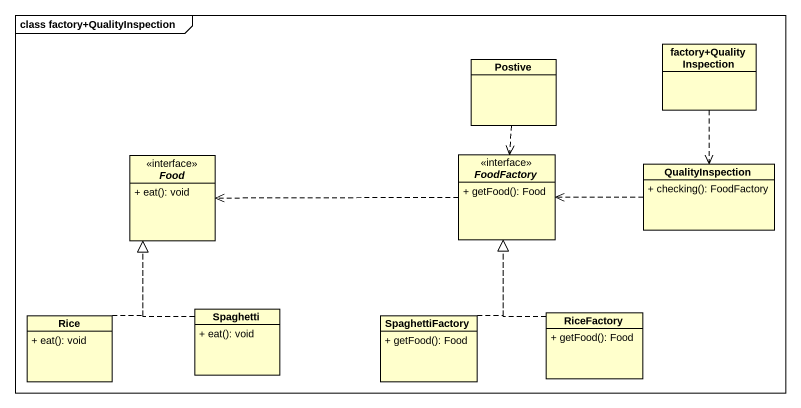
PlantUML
@startuml
mainframe class factory+QualityInspection
hide circle
hide empty members
skinparam classAttributeIconSize 0
class Postive
class "factory+QualityInspection" as factory_QualityInspection
interface Food {
  + eat(): void
}
interface FoodFactory {
  + getFood(): Food
}
class QualityInspection {
  + checking(): FoodFactory
}
class Rice {
  + eat(): void
}
class Spaghetti {
  + eat(): void
}
class SpaghettiFactory {
  + getFood(): Food
}
class RiceFactory {
  + getFood(): Food
}
Postive ..> FoodFactory
factory_QualityInspection ..> QualityInspection
FoodFactory .left.> Food
QualityInspection .left.> FoodFactory
Rice .up.|> Food
Spaghetti .up.|> Food
SpaghettiFactory .up.|> FoodFactory
RiceFactory .up.|> FoodFactory
@enduml
